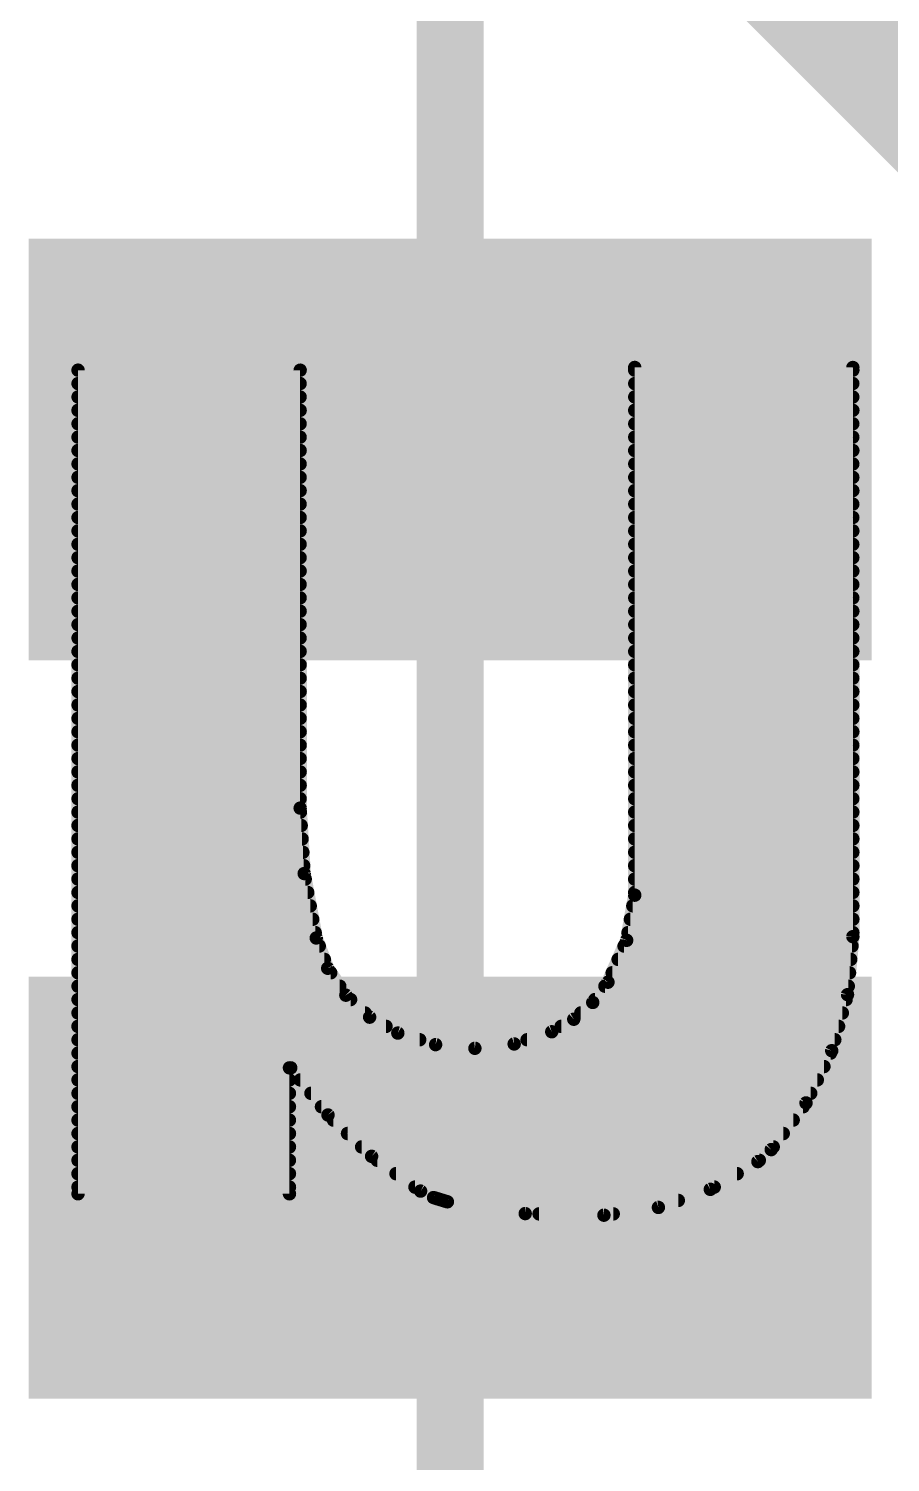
# Model space of a CAD drawing. Extents: x -0.1 to 42, y -11.4 to 16.1.
# Drawn here: x 24.999 to 26.634, y 6.793 to 9.512 of the extents above; entities that cross this region are included whole.
import ezdxf

# ---------------------------------------------------------------- set-up
doc = ezdxf.new("R2010")
doc.units = 0
for name, color, linetype in [('1', 12, 'CONTINUOUS'), ('16', 132, 'CONTINUOUS'), ('22', 40, 'CONTINUOUS'), ('51', 53, 'CONTINUOUS')]:
    doc.layers.add(name, color=color, linetype=linetype)

# ---------------------------------------------------------------- blocks, each defined once
blk = doc.blocks.new('RECT')
blk.add_solid([(-0.5, -0.5), (0.5, -0.5), (-0.5, 0.5), (0.5, 0.5)])

msp = doc.modelspace()

# ---------------------------------------------------------------- linework, layer by layer
at = {"layer": '16', "const_width": 0.254}
msp.add_lwpolyline([(25.908, 10.16), (33.147, 2.921)], dxfattribs=at)
at = {"layer": '22', "const_width": 0.0127}
for points in [[(25.0927, 8.871, 1), (25.0927, 8.8583)], [(25.0991, 8.8646, 1), (25.0863, 8.8646)], [(25.5207, 8.8646, 1), (25.508, 8.8646)], [(25.5143, 8.8583, 1), (25.5143, 8.871)], [(26.1557, 8.8697, 1), (26.1429, 8.8697)], [(26.1493, 8.876, 1), (26.1493, 8.8634)], [(26.1493, 8.871, 1), (26.1493, 8.8583)], [(26.5697, 8.8697, 1), (26.557, 8.8697)], [(26.5633, 8.8634, 1), (26.5633, 8.876)], [(26.5633, 8.8583, 1), (26.5633, 8.871)], [(25.0927, 8.8455, 1), (25.0927, 8.8329)], [(25.5143, 8.8329, 1), (25.5143, 8.8455)], [(26.1493, 8.8455, 1), (26.1493, 8.8329)], [(26.5633, 8.8329, 1), (26.5633, 8.8455)], [(25.0927, 8.8201, 1), (25.0927, 8.8075)], [(25.5143, 8.8075, 1), (25.5143, 8.8201)], [(26.1493, 8.8201, 1), (26.1493, 8.8075)], [(26.5633, 8.8075, 1), (26.5633, 8.8201)], [(25.0927, 8.7948, 1), (25.0927, 8.7821)], [(25.5143, 8.7821, 1), (25.5143, 8.7948)], [(26.1493, 8.7948, 1), (26.1493, 8.7821)], [(26.5633, 8.7821, 1), (26.5633, 8.7948)], [(25.0927, 8.7693, 1), (25.0927, 8.7567)], [(25.5143, 8.7567, 1), (25.5143, 8.7693)], [(26.1493, 8.7693, 1), (26.1493, 8.7567)], [(26.5633, 8.7567, 1), (26.5633, 8.7693)], [(25.0927, 8.7439, 1), (25.0927, 8.7313)], [(25.5143, 8.7313, 1), (25.5143, 8.7439)], [(26.1493, 8.7439, 1), (26.1493, 8.7313)], [(26.5633, 8.7313, 1), (26.5633, 8.7439)], [(25.0927, 8.7186, 1), (25.0927, 8.7059)], [(25.5143, 8.7059, 1), (25.5143, 8.7186)], [(26.1493, 8.7186, 1), (26.1493, 8.7059)], [(26.5633, 8.7059, 1), (26.5633, 8.7186)], [(25.0927, 8.6931, 1), (25.0927, 8.6805)], [(25.5143, 8.6805, 1), (25.5143, 8.6931)], [(26.1493, 8.6931, 1), (26.1493, 8.6805)], [(26.5633, 8.6805, 1), (26.5633, 8.6931)], [(25.0927, 8.6677, 1), (25.0927, 8.6551)], [(25.0927, 8.6424, 1), (25.0927, 8.6297)], [(25.5143, 8.6551, 1), (25.5143, 8.6677)], [(25.5143, 8.6297, 1), (25.5143, 8.6424)], [(26.1493, 8.6677, 1), (26.1493, 8.6551)], [(26.1493, 8.6424, 1), (26.1493, 8.6297)], [(26.5633, 8.6551, 1), (26.5633, 8.6677)], [(26.5633, 8.6297, 1), (26.5633, 8.6424)], [(25.0927, 8.6169, 1), (25.0927, 8.6043)], [(25.5143, 8.6043, 1), (25.5143, 8.6169)], [(26.1493, 8.6169, 1), (26.1493, 8.6043)], [(26.5633, 8.6043, 1), (26.5633, 8.6169)], [(25.0927, 8.5915, 1), (25.0927, 8.5789)], [(25.5143, 8.5789, 1), (25.5143, 8.5915)], [(26.1493, 8.5915, 1), (26.1493, 8.5789)], [(26.5633, 8.5789, 1), (26.5633, 8.5915)], [(25.0927, 8.5662, 1), (25.0927, 8.5535)], [(25.5143, 8.5535, 1), (25.5143, 8.5662)], [(26.1493, 8.5662, 1), (26.1493, 8.5535)], [(26.5633, 8.5535, 1), (26.5633, 8.5662)], [(25.0927, 8.5407, 1), (25.0927, 8.5281)], [(25.5143, 8.5281, 1), (25.5143, 8.5407)], [(26.1493, 8.5407, 1), (26.1493, 8.5281)], [(26.5633, 8.5281, 1), (26.5633, 8.5407)], [(25.0927, 8.5153, 1), (25.0927, 8.5027)], [(25.5143, 8.5027, 1), (25.5143, 8.5153)], [(26.1493, 8.5153, 1), (26.1493, 8.5027)], [(26.5633, 8.5027, 1), (26.5633, 8.5153)], [(25.0927, 8.49, 1), (25.0927, 8.4773)], [(25.5143, 8.4773, 1), (25.5143, 8.49)], [(26.1493, 8.49, 1), (26.1493, 8.4773)], [(26.5633, 8.4773, 1), (26.5633, 8.49)], [(25.0927, 8.4645, 1), (25.0927, 8.4519)], [(25.5143, 8.4519, 1), (25.5143, 8.4645)], [(26.1493, 8.4645, 1), (26.1493, 8.4519)], [(26.5633, 8.4519, 1), (26.5633, 8.4645)], [(25.0927, 8.4391, 1), (25.0927, 8.4265)], [(25.5143, 8.4265, 1), (25.5143, 8.4391)], [(26.1493, 8.4391, 1), (26.1493, 8.4265)], [(26.5633, 8.4265, 1), (26.5633, 8.4391)], [(25.0927, 8.4138, 1), (25.0927, 8.4011)], [(25.5143, 8.4011, 1), (25.5143, 8.4138)], [(26.1493, 8.4138, 1), (26.1493, 8.4011)], [(26.5633, 8.4011, 1), (26.5633, 8.4138)], [(25.0927, 8.3883, 1), (25.0927, 8.3757)], [(25.5143, 8.3757, 1), (25.5143, 8.3883)], [(26.1493, 8.3883, 1), (26.1493, 8.3757)], [(26.5633, 8.3757, 1), (26.5633, 8.3883)], [(25.0927, 8.3629, 1), (25.0927, 8.3503)], [(25.5143, 8.3503, 1), (25.5143, 8.3629)], [(26.1493, 8.3629, 1), (26.1493, 8.3503)], [(26.5633, 8.3503, 1), (26.5633, 8.3629)], [(25.0927, 8.3376, 1), (25.0927, 8.3249)], [(25.5143, 8.3249, 1), (25.5143, 8.3376)], [(26.1493, 8.3376, 1), (26.1493, 8.3249)], [(26.5633, 8.3249, 1), (26.5633, 8.3376)], [(25.0927, 8.3121, 1), (25.0927, 8.2995)], [(25.5143, 8.2995, 1), (25.5143, 8.3121)], [(26.1493, 8.3121, 1), (26.1493, 8.2995)], [(26.5633, 8.2995, 1), (26.5633, 8.3121)], [(25.0927, 8.2867, 1), (25.0927, 8.2741)], [(25.0927, 8.2614, 1), (25.0927, 8.2487)], [(25.5143, 8.2741, 1), (25.5143, 8.2867)], [(25.5143, 8.2487, 1), (25.5143, 8.2614)], [(26.1493, 8.2867, 1), (26.1493, 8.2741)], [(26.1493, 8.2614, 1), (26.1493, 8.2487)], [(26.5633, 8.2741, 1), (26.5633, 8.2867)], [(26.5633, 8.2487, 1), (26.5633, 8.2614)], [(25.0927, 8.2359, 1), (25.0927, 8.2233)], [(25.5143, 8.2233, 1), (25.5143, 8.2359)], [(26.1493, 8.2359, 1), (26.1493, 8.2233)], [(26.5633, 8.2233, 1), (26.5633, 8.2359)], [(25.0927, 8.2105, 1), (25.0927, 8.1979)], [(25.5143, 8.1979, 1), (25.5143, 8.2105)], [(26.1493, 8.2105, 1), (26.1493, 8.1979)], [(26.5633, 8.1979, 1), (26.5633, 8.2105)], [(25.0927, 8.1852, 1), (25.0927, 8.1725)], [(25.5143, 8.1725, 1), (25.5143, 8.1852)], [(26.1493, 8.1852, 1), (26.1493, 8.1725)], [(26.5633, 8.1725, 1), (26.5633, 8.1852)], [(25.0927, 8.1597, 1), (25.0927, 8.1471)], [(25.5143, 8.1471, 1), (25.5143, 8.1597)], [(26.1493, 8.1597, 1), (26.1493, 8.1471)], [(26.5633, 8.1471, 1), (26.5633, 8.1597)], [(25.0927, 8.1343, 1), (25.0927, 8.1217)], [(25.5143, 8.1217, 1), (25.5143, 8.1343)], [(26.1493, 8.1343, 1), (26.1493, 8.1217)], [(26.5633, 8.1217, 1), (26.5633, 8.1343)], [(25.0927, 8.109, 1), (25.0927, 8.0963)], [(25.5143, 8.0963, 1), (25.5143, 8.109)], [(26.1493, 8.109, 1), (26.1493, 8.0963)], [(26.5633, 8.0963, 1), (26.5633, 8.109)], [(25.0927, 8.0836, 1), (25.0927, 8.0709)], [(25.5143, 8.0709, 1), (25.5143, 8.0836)], [(26.1493, 8.0836, 1), (26.1493, 8.0709)], [(26.5633, 8.0709, 1), (26.5633, 8.0836)], [(25.0927, 8.0581, 1), (25.0927, 8.0455)], [(25.5143, 8.0455, 1), (25.5143, 8.0581)], [(26.1493, 8.0581, 1), (26.1493, 8.0455)], [(26.5633, 8.0455, 1), (26.5633, 8.0581)], [(25.0927, 8.0328, 1), (25.0927, 8.0201)], [(25.5206, 8.0344, 1), (25.508, 8.0336)], [(25.508, 8.034, 1), (25.5207, 8.034)], [(25.5148, 8.0201, 1), (25.5148, 8.0328)], [(26.1493, 8.0328, 1), (26.1493, 8.0201)], [(26.5633, 8.0201, 1), (26.5633, 8.0328)], [(25.0927, 8.0074, 1), (25.0927, 7.9947)], [(25.5163, 7.9947, 1), (25.5163, 8.0074)], [(26.1493, 8.0074, 1), (26.1493, 7.9947)], [(26.5633, 7.9947, 1), (26.5633, 8.0074)], [(25.0927, 7.982, 1), (25.0927, 7.9692)], [(25.5179, 7.9692, 1), (25.5179, 7.982)], [(26.1493, 7.982, 1), (26.1493, 7.9692)], [(26.5633, 7.9692, 1), (26.5633, 7.982)], [(25.0927, 7.9566, 1), (25.0927, 7.9439)], [(25.5195, 7.9439, 1), (25.5195, 7.9566)], [(26.1493, 7.9566, 1), (26.1493, 7.9439)], [(26.5633, 7.9439, 1), (26.5633, 7.9566)], [(25.0927, 7.9312, 1), (25.0927, 7.9184)], [(25.5282, 7.911, 1), (25.5157, 7.9087)], [(25.5156, 7.9095, 1), (25.5283, 7.9103)], [(25.521, 7.9184, 1), (25.521, 7.9312)], [(26.1493, 7.9312, 1), (26.1493, 7.9184)], [(26.5633, 7.9184, 1), (26.5633, 7.9312)], [(25.0927, 7.9058, 1), (25.0927, 7.893)], [(25.0927, 7.8804, 1), (25.0927, 7.8677)], [(25.5239, 7.893, 1), (25.5239, 7.9058)], [(25.5287, 7.8677, 1), (25.5287, 7.8804)], [(26.1493, 7.9058, 1), (26.1493, 7.893)], [(26.1493, 7.8804, 1), (26.1493, 7.8677)], [(26.5633, 7.893, 1), (26.5633, 7.9058)], [(26.5633, 7.8677, 1), (26.5633, 7.8804)], [(25.0927, 7.855, 1), (25.0927, 7.8422)], [(25.5334, 7.8422, 1), (25.5334, 7.855)], [(26.1457, 7.855, 1), (26.1457, 7.8422)], [(26.1429, 7.8689, 1), (26.1557, 7.8689)], [(26.1556, 7.8678, 1), (26.143, 7.87)], [(26.5633, 7.8422, 1), (26.5633, 7.855)], [(25.0927, 7.8296, 1), (25.0927, 7.8168)], [(25.5381, 7.8168, 1), (25.5381, 7.8296)], [(26.1411, 7.8296, 1), (26.1411, 7.8168)], [(26.5633, 7.8168, 1), (26.5633, 7.8296)], [(25.0927, 7.8042, 1), (25.0927, 7.7915)], [(25.5429, 7.7915, 1), (25.5429, 7.8042)], [(26.1366, 7.8042, 1), (26.1366, 7.7915)], [(26.5633, 7.7915, 1), (26.5633, 7.8042)], [(25.0927, 7.7788, 1), (25.0927, 7.766)], [(25.5507, 7.7899, 1), (25.5389, 7.7853)], [(25.5386, 7.7864, 1), (25.551, 7.7888)], [(25.5506, 7.766, 1), (25.5506, 7.7788)], [(26.1291, 7.7788, 1), (26.1291, 7.766)], [(26.1277, 7.7844, 1), (26.1402, 7.7821)], [(26.1398, 7.7807, 1), (26.1282, 7.7858)], [(26.5696, 7.7896, 1), (26.557, 7.7908)], [(26.557, 7.7902, 1), (26.5697, 7.7902)], [(26.5617, 7.766, 1), (26.5617, 7.7788)], [(25.0927, 7.7534, 1), (25.0927, 7.7407)], [(25.5602, 7.7407, 1), (25.5602, 7.7534)], [(26.1178, 7.7534, 1), (26.1178, 7.7407)], [(26.5593, 7.7407, 1), (26.5593, 7.7534)], [(25.0927, 7.728, 1), (25.0927, 7.7153)], [(25.5719, 7.7337, 1), (25.5613, 7.7266)], [(25.5607, 7.7279, 1), (25.5725, 7.7324)], [(25.5724, 7.7153, 1), (25.5724, 7.728)], [(26.1065, 7.728, 1), (26.1065, 7.7153)], [(26.557, 7.7153, 1), (26.557, 7.728)], [(25.0927, 7.7026, 1), (25.0927, 7.6898)], [(25.5895, 7.6898, 1), (25.5895, 7.7026)], [(26.0928, 7.7026, 1), (26.0928, 7.6898)], [(26.0927, 7.7064, 1), (26.1043, 7.7012)], [(26.1036, 7.7, 1), (26.0934, 7.7076)], [(26.5547, 7.6898, 1), (26.5547, 7.7026)], [(25.0927, 7.6772, 1), (25.0927, 7.6645)], [(25.6053, 7.6839, 1), (25.5967, 7.6745)], [(25.5957, 7.6756, 1), (25.6063, 7.6827)], [(25.6101, 7.6645, 1), (25.6101, 7.6772)], [(26.0646, 7.6692, 1), (26.0747, 7.6615)], [(26.0738, 7.6606, 1), (26.0654, 7.6701)], [(26.0737, 7.6772, 1), (26.0737, 7.6645)], [(26.5469, 7.6808, 1), (26.5595, 7.6796)], [(26.5593, 7.6785, 1), (26.5471, 7.6819)], [(26.5505, 7.6645, 1), (26.5505, 7.6772)], [(25.0927, 7.6518, 1), (25.0927, 7.6391)], [(25.6376, 7.6391, 1), (25.6376, 7.6518)], [(25.6493, 7.643, 1), (25.643, 7.632)], [(25.6419, 7.6328, 1), (25.6505, 7.6422)], [(26.0294, 7.6383, 1), (26.0378, 7.6288)], [(26.0367, 7.6281, 1), (26.0304, 7.6391)], [(26.047, 7.6518, 1), (26.047, 7.6391)], [(26.5434, 7.6391, 1), (26.5434, 7.6518)], [(25.0927, 7.6264, 1), (25.0927, 7.6136)], [(25.6772, 7.6136, 1), (25.6772, 7.6264)], [(25.7016, 7.6134, 1), (25.6978, 7.6012)], [(25.6966, 7.6018, 1), (25.7028, 7.6128)], [(25.9887, 7.6153, 1), (25.9949, 7.6043)], [(25.9938, 7.6038, 1), (25.9898, 7.6158)], [(26.0097, 7.6264, 1), (26.0097, 7.6136)], [(26.5362, 7.6136, 1), (26.5362, 7.6264)], [(25.0927, 7.601, 1), (25.0927, 7.5883)], [(25.7412, 7.5883, 1), (25.7412, 7.601)], [(25.772, 7.5917, 1), (25.7708, 7.5791)], [(25.7695, 7.5793, 1), (25.7732, 7.5915)], [(25.8453, 7.5847, 1), (25.8467, 7.5721)], [(25.8454, 7.5721, 1), (25.8466, 7.5847)], [(25.9185, 7.5927, 1), (25.9225, 7.5806)], [(25.9212, 7.5803, 1), (25.9198, 7.593)], [(25.945, 7.601, 1), (25.945, 7.5883)], [(26.5289, 7.5711, 1), (26.5175, 7.5767)], [(26.5291, 7.5883, 1), (26.5291, 7.601)], [(25.0927, 7.5756, 1), (25.0927, 7.5629)], [(26.5171, 7.5756, 1), (26.5294, 7.5722)], [(26.5209, 7.5629, 1), (26.5209, 7.5756)], [(25.0927, 7.5502, 1), (25.0927, 7.5374)], [(25.5004, 7.5413, 1), (25.4876, 7.5413)], [(25.494, 7.5477, 1), (25.494, 7.535)], [(25.5015, 7.5452, 1), (25.4915, 7.5374)], [(25.4965, 7.535, 1), (25.4965, 7.5477)], [(26.5084, 7.5374, 1), (26.5084, 7.5502)], [(25.0927, 7.5248, 1), (25.0927, 7.5121)], [(25.0927, 7.4994, 1), (25.0927, 7.4867)], [(25.494, 7.5121, 1), (25.494, 7.5248)], [(25.494, 7.4867, 1), (25.494, 7.4994)], [(25.5146, 7.5248, 1), (25.5146, 7.5121)], [(25.5347, 7.4994, 1), (25.5347, 7.4867)], [(26.4834, 7.4867, 1), (26.4834, 7.4994)], [(26.4959, 7.5121, 1), (26.4959, 7.5248)], [(25.0927, 7.474, 1), (25.0927, 7.4612)], [(25.494, 7.4612, 1), (25.494, 7.474)], [(25.5548, 7.474, 1), (25.5548, 7.4612)], [(26.4687, 7.4776, 1), (26.4801, 7.472)], [(26.469, 7.4612, 1), (26.469, 7.474)], [(26.4795, 7.471, 1), (26.4693, 7.4786)], [(25.0927, 7.4486, 1), (25.0927, 7.4359)], [(25.494, 7.4359, 1), (25.494, 7.4486)], [(25.5716, 7.4565, 1), (25.5628, 7.4473)], [(25.5622, 7.448, 1), (25.5722, 7.4559)], [(25.5775, 7.4486, 1), (25.5775, 7.4359)], [(26.4501, 7.4359, 1), (26.4501, 7.4486)], [(25.0927, 7.4232, 1), (25.0927, 7.4104)], [(25.494, 7.4104, 1), (25.494, 7.4232)], [(25.6042, 7.4232, 1), (25.6042, 7.4104)], [(26.4312, 7.4104, 1), (26.4312, 7.4232)], [(25.0927, 7.3978, 1), (25.0927, 7.385)], [(25.494, 7.385, 1), (25.494, 7.3978)], [(25.631, 7.3978, 1), (25.631, 7.385)], [(26.4033, 7.3901, 1), (26.4135, 7.3825)], [(26.4126, 7.3816, 1), (26.4042, 7.391)], [(26.4122, 7.385, 1), (26.4122, 7.3978)], [(25.0927, 7.3724, 1), (25.0927, 7.3597)], [(25.494, 7.3597, 1), (25.494, 7.3724)], [(25.6536, 7.3787, 1), (25.6462, 7.3683)], [(25.6455, 7.3689, 1), (25.6543, 7.3781)], [(25.6605, 7.3724, 1), (25.6605, 7.3597)], [(26.3788, 7.3682, 1), (26.3872, 7.3588)], [(26.3862, 7.358, 1), (26.3798, 7.369)], [(26.3858, 7.3597, 1), (26.3858, 7.3724)], [(25.0927, 7.347, 1), (25.0927, 7.3342)], [(25.494, 7.3342, 1), (25.494, 7.347)], [(25.6963, 7.347, 1), (25.6963, 7.3342)], [(26.3437, 7.3342, 1), (26.3437, 7.347)], [(25.0927, 7.3216, 1), (25.0927, 7.3088)], [(25.0927, 7.3089, 1), (25.0927, 7.2961)], [(25.494, 7.3088, 1), (25.494, 7.3216)], [(25.494, 7.2961, 1), (25.494, 7.3089)], [(25.7322, 7.3216, 1), (25.7322, 7.3088)], [(25.7457, 7.3133, 1), (25.7401, 7.3019)], [(25.7392, 7.3024, 1), (25.7466, 7.3128)], [(26.2896, 7.3164, 1), (26.296, 7.3054)], [(26.2949, 7.3049, 1), (26.2907, 7.3169)], [(26.3002, 7.3088, 1), (26.3002, 7.3216)], [(25.0863, 7.3025, 1), (25.0991, 7.3025)], [(25.4876, 7.3025, 1), (25.5004, 7.3025)], [(25.7693, 7.3014, 1), (25.7656, 7.2893)], [(25.7646, 7.2897, 1), (25.7703, 7.301)], [(25.7856, 7.2962, 1), (25.7856, 7.2835)], [(25.7947, 7.2936, 1), (25.7927, 7.281)], [(25.7918, 7.2812, 1), (25.7956, 7.2934)], [(26.1922, 7.2826, 1), (26.1963, 7.2706)], [(26.1951, 7.2703, 1), (26.1933, 7.2829)], [(26.2321, 7.2835, 1), (26.2321, 7.2962)], [(25.9416, 7.2713, 1), (25.9413, 7.2586)], [(25.9405, 7.2587, 1), (25.9424, 7.2712)], [(25.9678, 7.2708, 1), (25.9678, 7.258)], [(26.09, 7.2682, 1), (26.0918, 7.2556)], [(26.0908, 7.2556, 1), (26.091, 7.2682)], [(26.1085, 7.258, 1), (26.1085, 7.2708)]]:
    msp.add_lwpolyline(points, format="xyb", dxfattribs=at)
at = {"layer": '22', "const_width": 0.0254}
for points in [[(25.0927, 7.3025), (25.0927, 8.8646)], [(25.0927, 8.8646), (25.5143, 8.8646)], [(25.5143, 8.8646), (25.5143, 8.034)], [(26.1493, 7.8689), (26.1493, 8.8697)], [(26.1493, 8.8697), (26.5633, 8.8697)], [(26.1493, 8.8646), (26.5633, 8.8646)], [(26.5633, 8.8697), (26.5633, 7.7902)], [(25.0927, 8.8392), (25.5143, 8.8392)], [(26.1493, 8.8392), (26.5633, 8.8392)], [(25.0927, 8.8138), (25.5143, 8.8138)], [(26.1493, 8.8138), (26.5633, 8.8138)], [(25.0927, 8.7884), (25.5143, 8.7884)], [(26.1493, 8.7884), (26.5633, 8.7884)], [(25.0927, 8.763), (25.5143, 8.763)], [(26.1493, 8.763), (26.5633, 8.763)], [(25.0927, 8.7376), (25.5143, 8.7376)], [(26.1493, 8.7376), (26.5633, 8.7376)], [(25.0927, 8.7122), (25.5143, 8.7122)], [(26.1493, 8.7122), (26.5633, 8.7122)], [(25.0927, 8.6868), (25.5143, 8.6868)], [(26.1493, 8.6868), (26.5633, 8.6868)], [(25.0927, 8.6614), (25.5143, 8.6614)], [(25.0927, 8.636), (25.5143, 8.636)], [(26.1493, 8.6614), (26.5633, 8.6614)], [(26.1493, 8.636), (26.5633, 8.636)], [(25.0927, 8.6106), (25.5143, 8.6106)], [(26.1493, 8.6106), (26.5633, 8.6106)], [(25.0927, 8.5852), (25.5143, 8.5852)], [(26.1493, 8.5852), (26.5633, 8.5852)], [(25.0927, 8.5598), (25.5143, 8.5598)], [(26.1493, 8.5598), (26.5633, 8.5598)], [(25.0927, 8.5344), (25.5143, 8.5344)], [(26.1493, 8.5344), (26.5633, 8.5344)], [(25.0927, 8.509), (25.5143, 8.509)], [(26.1493, 8.509), (26.5633, 8.509)], [(25.0927, 8.4836), (25.5143, 8.4836)], [(26.1493, 8.4836), (26.5633, 8.4836)], [(25.0927, 8.4582), (25.5143, 8.4582)], [(26.1493, 8.4582), (26.5633, 8.4582)], [(25.0927, 8.4328), (25.5143, 8.4328)], [(26.1493, 8.4328), (26.5633, 8.4328)], [(25.0927, 8.4074), (25.5143, 8.4074)], [(26.1493, 8.4074), (26.5633, 8.4074)], [(25.0927, 8.382), (25.5143, 8.382)], [(26.1493, 8.382), (26.5633, 8.382)], [(25.0927, 8.3566), (25.5143, 8.3566)], [(26.1493, 8.3566), (26.5633, 8.3566)], [(25.0927, 8.3312), (25.5143, 8.3312)], [(26.1493, 8.3312), (26.5633, 8.3312)], [(25.0927, 8.3058), (25.5143, 8.3058)], [(26.1493, 8.3058), (26.5633, 8.3058)], [(25.0927, 8.2804), (25.5143, 8.2804)], [(25.0927, 8.255), (25.5143, 8.255)], [(26.1493, 8.2804), (26.5633, 8.2804)], [(26.1493, 8.255), (26.5633, 8.255)], [(25.0927, 8.2296), (25.5143, 8.2296)], [(26.1493, 8.2296), (26.5633, 8.2296)], [(25.0927, 8.2042), (25.5143, 8.2042)], [(26.1493, 8.2042), (26.5633, 8.2042)], [(25.0927, 8.1788), (25.5143, 8.1788)], [(26.1493, 8.1788), (26.5633, 8.1788)], [(25.0927, 8.1534), (25.5143, 8.1534)], [(26.1493, 8.1534), (26.5633, 8.1534)], [(25.0927, 8.128), (25.5143, 8.128)], [(26.1493, 8.128), (26.5633, 8.128)], [(25.0927, 8.1026), (25.5143, 8.1026)], [(26.1493, 8.1026), (26.5633, 8.1026)], [(25.0927, 8.0772), (25.5143, 8.0772)], [(26.1493, 8.0772), (26.5633, 8.0772)], [(25.0927, 8.0518), (25.5143, 8.0518)], [(26.1493, 8.0518), (26.5633, 8.0518)], [(25.0927, 8.0264), (25.5148, 8.0264)], [(25.5143, 8.034), (25.522, 7.9099)], [(26.1493, 8.0264), (26.5633, 8.0264)], [(25.0927, 8.001), (25.5163, 8.001)], [(26.1493, 8.001), (26.5633, 8.001)], [(25.0927, 7.9756), (25.5179, 7.9756)], [(26.1493, 7.9756), (26.5633, 7.9756)], [(25.0927, 7.9502), (25.5195, 7.9502)], [(26.1493, 7.9502), (26.5633, 7.9502)], [(25.0927, 7.9248), (25.521, 7.9248)], [(25.522, 7.9099), (25.5448, 7.7876)], [(26.1493, 7.9248), (26.5633, 7.9248)], [(25.0927, 7.8994), (25.5239, 7.8994)], [(25.0927, 7.874), (25.5287, 7.874)], [(26.1493, 7.8994), (26.5633, 7.8994)], [(26.1493, 7.874), (26.5633, 7.874)], [(25.0927, 7.8486), (25.5334, 7.8486)], [(26.134, 7.7832), (26.1493, 7.8689)], [(26.1457, 7.8486), (26.5633, 7.8486)], [(25.0927, 7.8232), (25.5381, 7.8232)], [(26.1411, 7.8232), (26.5633, 7.8232)], [(25.0927, 7.7978), (25.5429, 7.7978)], [(26.1366, 7.7978), (26.5633, 7.7978)], [(25.0927, 7.7724), (25.5506, 7.7724)], [(25.5448, 7.7876), (25.5666, 7.7301)], [(26.0985, 7.7038), (26.134, 7.7832)], [(26.1291, 7.7724), (26.5617, 7.7724)], [(26.5633, 7.7902), (26.5532, 7.6802)], [(25.0927, 7.747), (25.5602, 7.747)], [(26.1178, 7.747), (26.5593, 7.747)], [(25.0927, 7.7216), (25.5724, 7.7216)], [(25.5666, 7.7301), (25.601, 7.6792)], [(26.1065, 7.7216), (26.557, 7.7216)], [(25.0927, 7.6962), (25.5895, 7.6962)], [(26.0696, 7.6654), (26.0985, 7.7038)], [(26.0928, 7.6962), (26.5547, 7.6962)], [(25.0927, 7.6708), (25.6101, 7.6708)], [(25.601, 7.6792), (25.6462, 7.6375)], [(26.0336, 7.6336), (26.0696, 7.6654)], [(26.0737, 7.6708), (26.5505, 7.6708)], [(26.5532, 7.6802), (26.5232, 7.5739)], [(25.0927, 7.6454), (25.6376, 7.6454)], [(25.6462, 7.6375), (25.6997, 7.6073)], [(25.9918, 7.6098), (26.0336, 7.6336)], [(26.047, 7.6454), (26.5434, 7.6454)], [(25.0927, 7.62), (25.6772, 7.62)], [(25.6997, 7.6073), (25.7714, 7.5854)], [(25.9205, 7.5867), (25.9918, 7.6098)], [(26.0097, 7.62), (26.5362, 7.62)], [(25.0927, 7.5946), (25.7412, 7.5946)], [(25.7714, 7.5854), (25.846, 7.5784)], [(25.846, 7.5784), (25.9205, 7.5867)], [(25.945, 7.5946), (26.5291, 7.5946)], [(26.5232, 7.5739), (26.4744, 7.4748)], [(25.0927, 7.5692), (26.5209, 7.5692)], [(25.0927, 7.5438), (26.5084, 7.5438)], [(25.4965, 7.5413), (25.494, 7.5413)], [(25.494, 7.5413), (25.494, 7.3025)], [(25.5672, 7.4519), (25.4965, 7.5413)], [(25.0927, 7.5184), (25.494, 7.5184)], [(25.0927, 7.493), (25.494, 7.493)], [(25.5146, 7.5184), (26.4959, 7.5184)], [(25.5347, 7.493), (26.4834, 7.493)], [(25.0927, 7.4676), (25.494, 7.4676)], [(25.5548, 7.4676), (26.469, 7.4676)], [(26.4744, 7.4748), (26.4084, 7.3863)], [(25.0927, 7.4422), (25.494, 7.4422)], [(25.6499, 7.3735), (25.5672, 7.4519)], [(25.5775, 7.4422), (26.4501, 7.4422)], [(25.0927, 7.4168), (25.494, 7.4168)], [(25.6042, 7.4168), (26.4312, 7.4168)], [(25.0927, 7.3914), (25.494, 7.3914)], [(25.631, 7.3914), (26.4122, 7.3914)], [(26.4084, 7.3863), (26.383, 7.3635)], [(25.0927, 7.366), (25.494, 7.366)], [(25.7429, 7.3076), (25.6499, 7.3735)], [(25.6605, 7.366), (26.3858, 7.366)], [(26.383, 7.3635), (26.2928, 7.3109)], [(25.0927, 7.3406), (25.494, 7.3406)], [(25.6963, 7.3406), (26.3437, 7.3406)], [(25.0927, 7.3152), (25.494, 7.3152)], [(25.494, 7.3025), (25.0927, 7.3025)], [(25.7322, 7.3152), (26.3002, 7.3152)], [(25.7675, 7.2953), (25.7429, 7.3076)], [(26.2928, 7.3109), (26.1942, 7.2766)], [(25.7937, 7.2873), (25.7675, 7.2953)], [(25.7856, 7.2898), (26.2321, 7.2898)], [(25.9415, 7.2649), (25.7937, 7.2873)], [(26.1942, 7.2766), (26.0909, 7.2619)], [(26.0909, 7.2619), (25.9415, 7.2649)], [(25.9678, 7.2644), (26.1085, 7.2644)]]:
    msp.add_lwpolyline(points, dxfattribs=at)
at = {"layer": '51', "const_width": 0.127}
msp.add_lwpolyline([(25.799, 1.414), (25.799, 14.614)], dxfattribs=at)

# ---------------------------------------------------------------- block references
at = {"layer": '1', "xscale": 0.8, "yscale": 1.6, "rotation": 90}
for p in [(25.799, 8.714), (25.799, 7.314)]:
    msp.add_blockref('RECT', p, dxfattribs=at)

doc.saveas('drawing.dxf')
